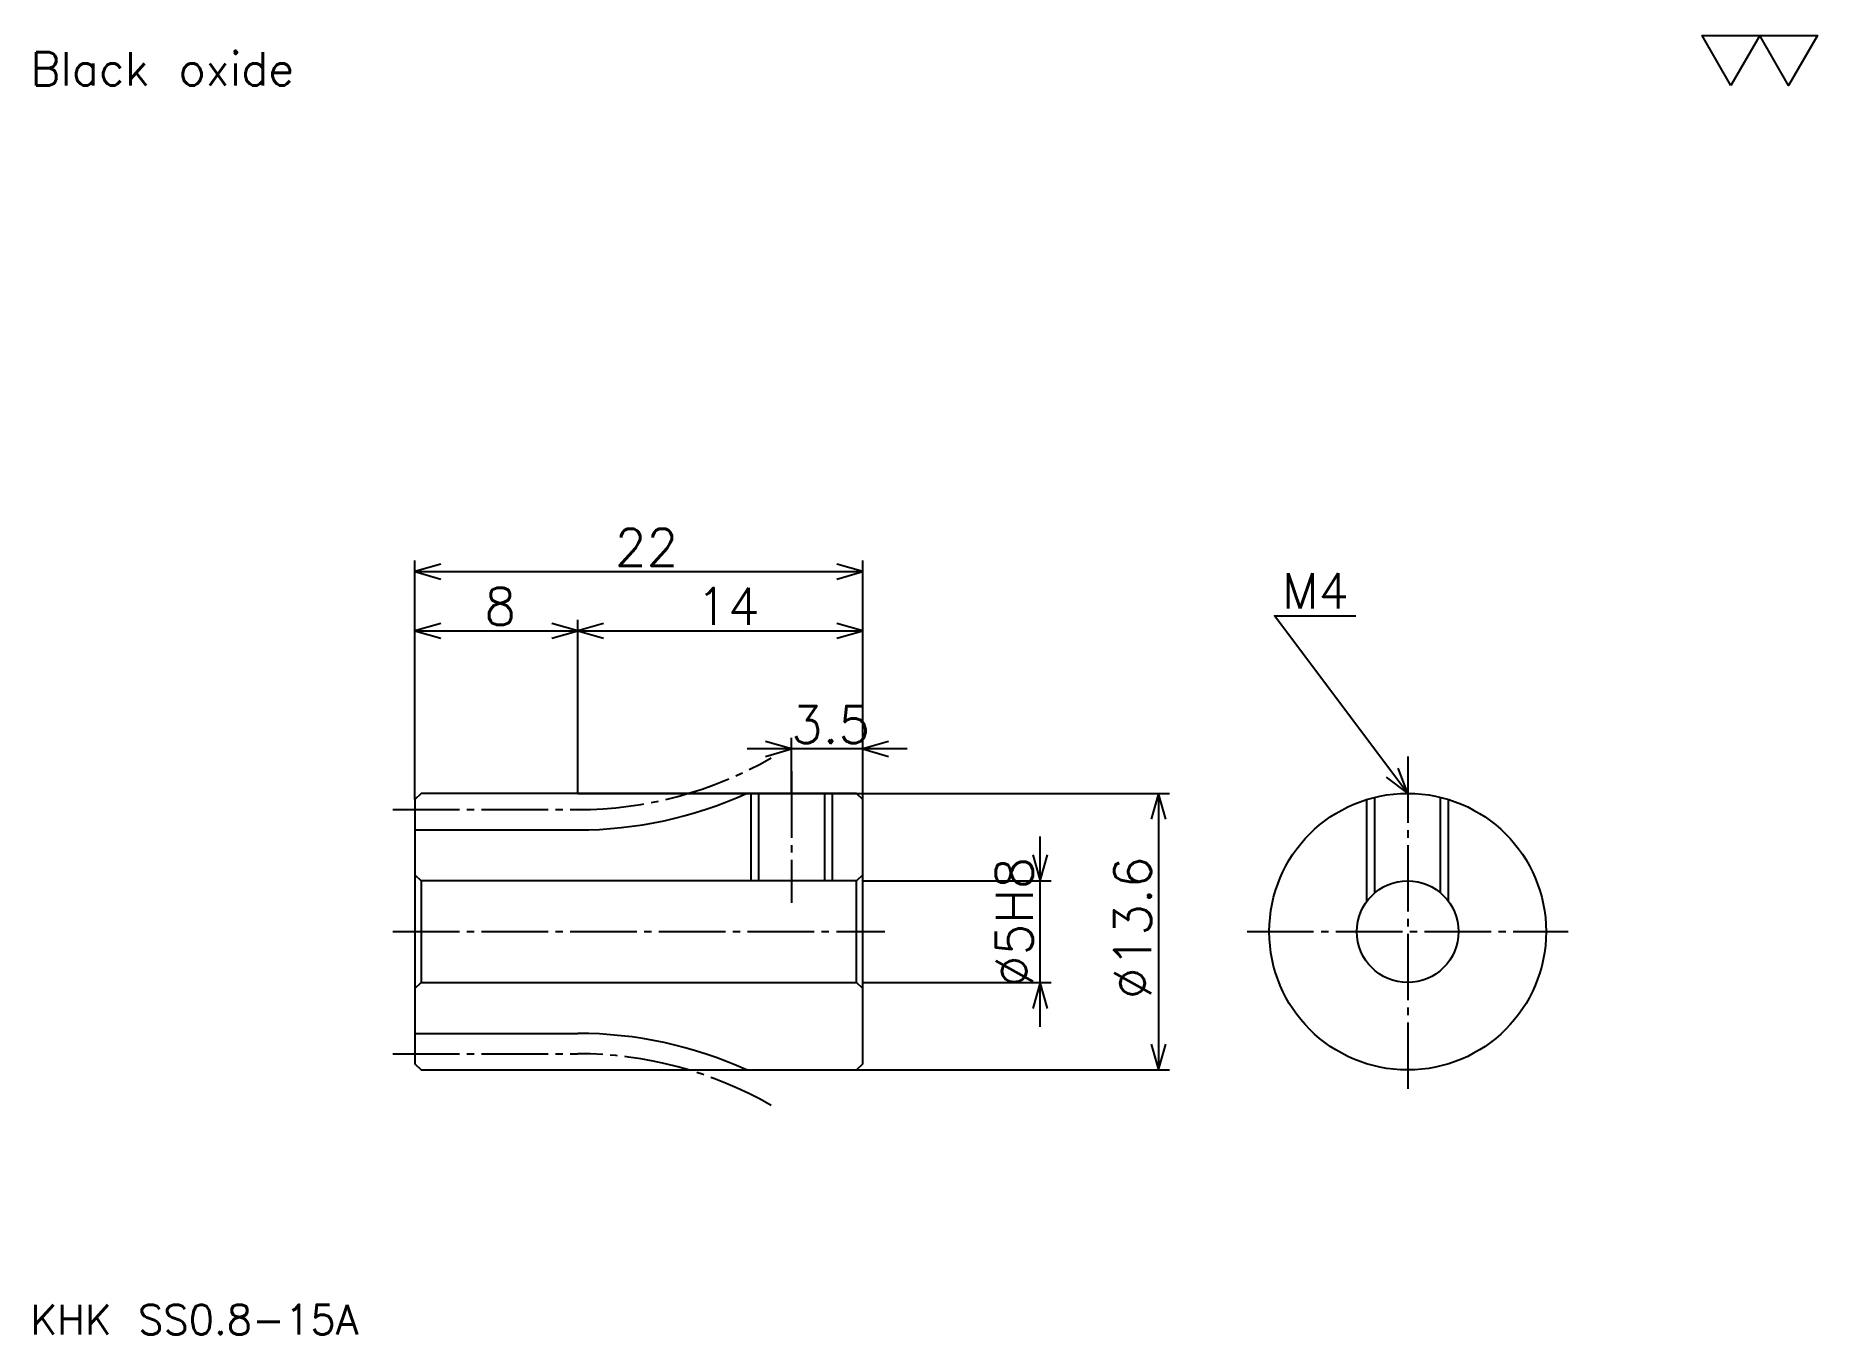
# Model space of a CAD drawing. Extents: x 3.9 to 91.4, y 4 to 67.8.
import ezdxf

# ---------------------------------------------------------------- set-up
doc = ezdxf.new("R2010")
doc.units = 0
doc.linetypes.add('DASHDOT', pattern=[4.359183, 3.269388, -0.363265, 0.363265, -0.363265])
doc.layers.get('0').update_dxf_attribs({"linetype": 'CONTINUOUS'})
doc.layers.add('DASHDOT', color=6, linetype='DASHDOT')
doc.styles.add('KANJI', font='TXT', dxfattribs={"bigfont": 'BIGFONT'})

msp = doc.modelspace()

# ---------------------------------------------------------------- linework, layer by layer
at = {"color": 5}
for p, q in [((22.522448, 30.593876), (22.522448, 42.036732)), ((44.522446, 30.593876), (44.522446, 42.036732)), ((22.522448, 41.491837), (44.522446, 41.491837)), ((22.522448, 38.585712), (30.522448, 38.585712)), ((30.522448, 30.593876), (30.522448, 39.130608)), ((30.522448, 38.585712), (44.522446, 38.585712)), ((41.022446, 30.593876), (41.022446, 33.318363)), ((46.702042, 32.773468), (38.842857, 32.773468)), ((22.522448, 30.293875), (22.522448, 30.593876)), ((30.522448, 30.593876), (44.522446, 30.593876)), ((41.022446, 30.593876), (41.022446, 30.593876)), ((41.022446, 30.593876), (41.022446, 30.593876)), ((44.522446, 30.593876), (59.597961, 30.593876)), ((44.522446, 30.293875), (44.522446, 30.593876)), ((59.053062, 30.593876), (59.053062, 16.993874)), ((53.240814, 19.114283), (53.240814, 28.473467)), ((44.522446, 26.293875), (53.785713, 26.293875)), ((44.522446, 21.293875), (53.785713, 21.293875)), ((30.522448, 16.993874), (44.522446, 16.993874)), ((44.522446, 16.993874), (59.597961, 16.993874))]:
    msp.add_line(p, q, dxfattribs=at)
at = {"color": 4}
for p, q in [((22.522448, 28.793875), (30.522448, 28.793875)), ((44.522446, 26.593874), (44.22245, 26.293875)), ((22.522448, 20.993876), (22.822447, 21.293875)), ((44.522446, 20.993876), (44.22245, 21.293875)), ((22.522448, 18.793875), (30.522448, 18.793875))]:
    msp.add_line(p, q, dxfattribs=at)
at = {"color": 7}
msp.add_lwpolyline([(87.18367, 65.387749), (85.766937, 67.843422), (91.433876, 67.843422), (90.017136, 65.387749), (88.600403, 67.843422), (87.18367, 65.387749)], dxfattribs=at)
at = {"color": 5}
for points in [[(23.793877, 41.855103), (22.522448, 41.491837), (23.793877, 41.128571)], [(43.251019, 41.128571), (44.522446, 41.491837), (43.251019, 41.855103)], [(23.793877, 38.948975), (22.522448, 38.585712), (23.793877, 38.222446)], [(29.251019, 38.222446), (30.522448, 38.585712), (29.251019, 38.948975)], [(31.793877, 38.948975), (30.522448, 38.585712), (31.793877, 38.222446)], [(43.251019, 38.222446), (44.522446, 38.585712), (43.251019, 38.948975)], [(71.30204, 30.593876), (64.76326, 39.312241), (68.759178, 39.312241)], [(39.751019, 32.410202), (41.022446, 32.773468), (39.751019, 33.13673)], [(45.793877, 33.13673), (44.522446, 32.773468), (45.793877, 32.410202)], [(70.248566, 31.393059), (71.30204, 30.593876), (70.829796, 31.828976)], [(59.416328, 29.322447), (59.053062, 30.593876), (58.689796, 29.322447)], [(52.877548, 27.565304), (53.240814, 26.293875), (53.60408, 27.565304)], [(53.60408, 20.022446), (53.240814, 21.293875), (52.877548, 20.022446)], [(58.689796, 18.265303), (59.053062, 16.993874), (59.416328, 18.265303)]]:
    msp.add_lwpolyline(points, dxfattribs=at)
at = {"color": 4}
for points in [[(30.522448, 30.593876), (30.522448, 30.593876), (22.822447, 30.593876), (22.522448, 30.293875), (22.522448, 20.993876)], [(22.522448, 20.993876), (22.522448, 17.293875), (22.822447, 16.993874), (30.522448, 16.993874), (30.522448, 16.993874), (30.522448, 16.993874), (44.22245, 16.993874), (44.522446, 17.293875), (44.522446, 30.293875), (44.22245, 30.593876), (30.522448, 30.593876), (30.522448, 30.593876)], [(39.022446, 30.593876), (39.022446, 26.293875)], [(39.402447, 30.593876), (39.402447, 26.293875)], [(42.642448, 30.593876), (42.642448, 26.293875)], [(43.022446, 30.593876), (43.022446, 26.293875)], [(69.30204, 25.293875), (69.30204, 30.293106)], [(69.682037, 25.697975), (69.682037, 30.398087)], [(72.922035, 25.697975), (72.922035, 30.398087)], [(73.30204, 25.293875), (73.30204, 30.293106)], [(22.522448, 26.593874), (22.822447, 26.293875), (22.822447, 21.293875), (44.22245, 21.293875), (44.22245, 26.293875), (22.822447, 26.293875)]]:
    msp.add_lwpolyline(points, dxfattribs=at)
for radius in [6.8, 2.5]:
    msp.add_circle((71.30204, 23.793875), radius, dxfattribs=at)
for centre, start, end in [((30.522448, 48.793877), 270, 294.49464999), ((30.522448, -1.206125), 65.50535001, 90)]:
    msp.add_arc(centre, 20, start, end, dxfattribs=at)
at = {"layer": 'DASHDOT', "color": 7}
for p, q in [((71.30204, 32.410202), (71.30204, 15.904079)), ((21.432652, 29.793875), (30.522448, 29.793875)), ((21.432652, 23.793875), (45.612244, 23.793875)), ((63.412239, 23.793875), (79.191833, 23.793875)), ((21.432652, 17.793875), (30.522448, 17.793875))]:
    msp.add_line(p, q, dxfattribs=at)
msp.add_lwpolyline([(41.022446, 31.68367), (41.022446, 25.204079)], dxfattribs=at)
for centre, start, end in [((30.522448, 48.793877), 270, 299.99999874), ((30.522448, -1.206125), 60.00000126, 90)]:
    msp.add_arc(centre, 19, start, end, dxfattribs=at)

# ---------------------------------------------------------------- texts
at = {"color": 7, "style": 'KANJI'}
for s, height, p in [('Black oxide', 1.634694, (3.632653, 65.387749)), ('22', 1.816326, (32.341835, 41.782448)), ('M4', 1.743673, (65.126526, 39.675507)), ('8', 1.816326, (25.932142, 38.876324)), ('14', 1.816326, (36.341835, 38.876324)), ('3.5', 1.816326, (41.00153, 33.064079)), ('KHK SS0.8-15A', 1.453061, (3.632653, 3.995918))]:
    msp.add_text(s, height=height, dxfattribs=at).set_placement(p)
for s, p in [('%%c5H8', (52.877548, 21.069386)), ('%%c13.6', (58.689796, 20.47908))]:
    msp.add_text(s, height=1.816326, rotation=90, dxfattribs=at).set_placement(p)

doc.saveas('drawing.dxf')
